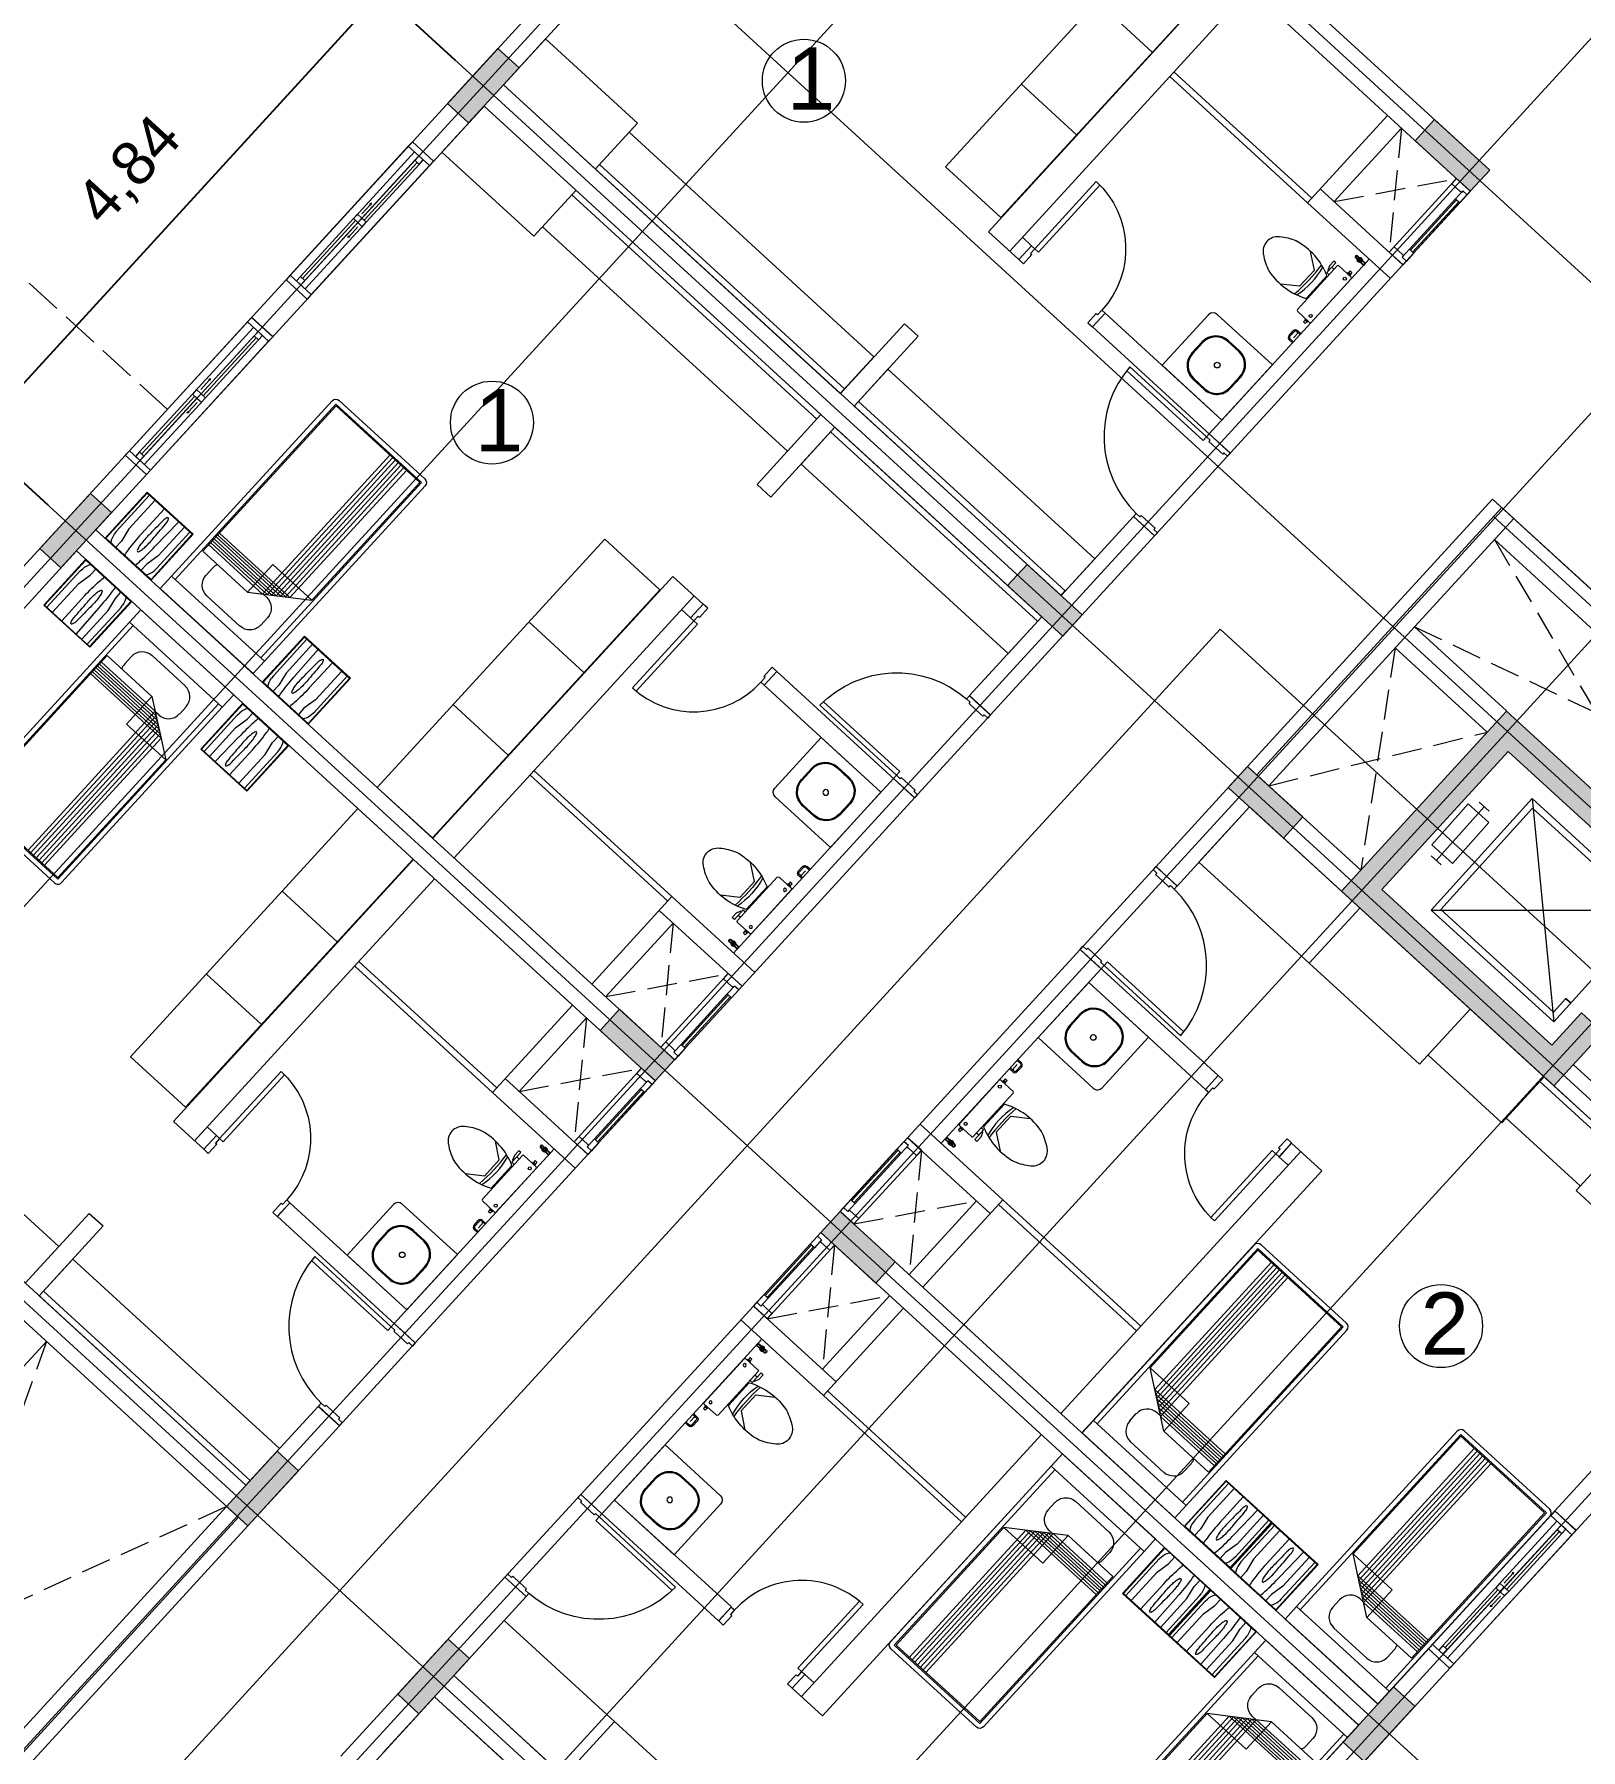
# Model space of a CAD drawing. Header units: metres. Extents: x 750 to 3116, y -341 to 1465.
# Drawn here: x 1615.26 to 1627.66, y 905.79 to 919.56 of the extents above; entities that cross this region are included whole.
import ezdxf
from ezdxf.enums import TextEntityAlignment as Align

# ---------------------------------------------------------------- set-up
doc = ezdxf.new("R2010")
doc.units = ezdxf.units.M
doc.linetypes.add('ACAD_ISO02W100', pattern=[15, 12, -3])
for name, color, linetype, lineweight in [('A-Door', 254, 'Continuous', 5), ('Bathroom Door', 252, 'Continuous', 5), ('Bathroom fur', 252, 'Continuous', 5), ('Centre Line', 7, 'Continuous', 13), ('Column', 50, 'Continuous', 20), ('Cutout', 153, 'Continuous', 5), ('Door', 253, 'Continuous', 5), ('Furniture', 44, 'Continuous', 5), ('GUIDE LINE', 7, 'Continuous', 5), ('Hatch', 251, 'Continuous', 5), ('Hidden line', 251, 'Continuous', 5), ('Inverted beam', 252, 'Continuous', 5), ('Levels', 252, 'Continuous', 5), ('Railing', 190, 'Continuous', 5), ('S-DIM', 30, 'Continuous', 13), ('Wall ext', 20, 'Continuous', 18), ('WINDOW', 33, 'Continuous', 5)]:
    doc.layers.add(name, color=color, linetype=linetype, lineweight=lineweight)
doc.layers.add('Text', color=7, linetype='Continuous')
doc.styles.get("Standard").update_dxf_attribs({"font": 'arial.ttf'})
doc.styles.add('TEXT-DET', font='simplex.shx', dxfattribs={"width": 0.7})
doc.dimstyles.new('ISO-25', dxfattribs={"dimtxt": 2, "dimasz": 2, "dimexe": 1.25, "dimexo": 0.625, "dimgap": 1.5, "dimtad": 1, "dimtxsty": 'Standard', "dimblk": 'DOT', "dimcen": 1.5, "dimadec": 0, "dimazin": 0, "dimtfac": 1, "dimtmove": 0, "dimatfit": 3, "dimfxl": 0, "dimarcsym": 0})

# ---------------------------------------------------------------- blocks, each defined once
blk = doc.blocks.new('Water Closet')
at = {"layer": 'Bathroom fur', "linetype": 'Continuous', "lineweight": -3}
for p, q in [((1886.331, 447.871), (1886.35, 447.871)), ((1886.331, 447.851), (1886.35, 447.851)), ((1886.364, 447.861), (1886.346, 447.861)), ((1886.364, 447.861), (1886.349, 447.87)), ((1886.364, 447.861), (1886.349, 447.853)), ((1886.364, 447.861), (1886.355, 447.877)), ((1886.364, 447.861), (1886.355, 447.846)), ((1886.364, 447.861), (1886.364, 447.879)), ((1886.364, 447.861), (1886.364, 447.879)), ((1886.364, 447.861), (1886.364, 447.879)), ((1886.364, 447.861), (1886.364, 447.879)), ((1886.364, 447.861), (1886.364, 447.879)), ((1886.364, 447.861), (1886.364, 447.879)), ((1886.364, 447.861), (1886.364, 447.879)), ((1886.364, 447.861), (1886.364, 447.879)), ((1886.364, 447.861), (1886.364, 447.879)), ((1886.364, 447.861), (1886.364, 447.879)), ((1886.364, 447.861), (1886.364, 447.879)), ((1886.364, 447.861), (1886.364, 447.879)), ((1886.364, 447.861), (1886.373, 447.877)), ((1886.364, 447.861), (1886.379, 447.87)), ((1886.364, 447.861), (1886.381, 447.861)), ((1886.364, 447.861), (1886.379, 447.853)), ((1886.364, 447.861), (1886.373, 447.846)), ((1886.364, 447.861), (1886.364, 447.844)), ((1886.378, 447.871), (1886.416, 447.871)), ((1886.378, 447.851), (1886.416, 447.851)), ((1886.416, 447.851), (1886.416, 447.871))]:
    blk.add_line(p, q, dxfattribs=at)
at = {"layer": 'Bathroom fur', "linetype": 'ByBlock'}
for p, q in [((1886.152, 447.554), (1886.027, 447.644)), ((1886.217, 447.662), (1886.217, 447.713)), ((1886.239, 447.713), (1886.217, 447.713)), ((1886.217, 447.662), (1886.232, 447.625)), ((1886.232, 447.625), (1886.239, 447.625)), ((1886.239, 447.608), (1886.239, 447.713)), ((1886.239, 447.666), (1886.264, 447.666)), ((1886.264, 447.23), (1886.264, 447.703)), ((1886.407, 447.713), (1886.274, 447.713)), ((1886.39, 447.724), (1886.365, 447.724)), ((1886.365, 447.724), (1886.365, 447.715)), ((1886.39, 447.715), (1886.365, 447.715)), ((1886.387, 447.744), (1886.368, 447.744)), ((1886.368, 447.744), (1886.368, 447.724)), ((1886.387, 447.744), (1886.387, 447.724)), ((1886.39, 447.724), (1886.39, 447.715)), ((1886.416, 447.23), (1886.416, 447.703)), ((1886.152, 447.379), (1886.152, 447.554)), ((1886.239, 447.608), (1886.264, 447.608)), ((1886.256, 447.343), (1886.256, 447.59)), ((1886.152, 447.379), (1886.027, 447.288)), ((1886.407, 447.22), (1886.274, 447.22)), ((1886.365, 447.208), (1886.365, 447.218)), ((1886.39, 447.218), (1886.365, 447.218)), ((1886.39, 447.208), (1886.39, 447.218)), ((1886.39, 447.208), (1886.365, 447.208)), ((1886.368, 447.189), (1886.368, 447.208)), ((1886.387, 447.189), (1886.368, 447.189)), ((1886.387, 447.189), (1886.387, 447.208))]:
    blk.add_line(p, q, dxfattribs=at)
at = {"layer": 'Bathroom fur'}
for p, q in [((1886.356, 447.031), (1886.356, 447.081)), ((1886.366, 447.031), (1886.366, 447.081)), ((1886.416, 447.106), (1886.381, 447.106)), ((1886.416, 447.096), (1886.381, 447.096)), ((1886.416, 447.016), (1886.381, 447.016)), ((1886.416, 447.006), (1886.381, 447.006))]:
    blk.add_line(p, q, dxfattribs=at)
at = {"layer": 'Bathroom fur', "linetype": 'Continuous', "lineweight": -3}
blk.add_circle((1886.364, 447.861), 0.0175, dxfattribs=at)
at = {"layer": 'Bathroom fur', "linetype": 'ByBlock'}
for centre in [(1886.378, 447.669), (1886.378, 447.264)]:
    blk.add_circle(centre, 0.0123, dxfattribs=at)
at = {"layer": 'Bathroom fur', "linetype": 'Continuous', "lineweight": -3}
blk.add_arc((1886.331, 447.861), 0.01, 90.002, 270, dxfattribs=at)
at = {"layer": 'Bathroom fur', "linetype": 'ByBlock'}
for centre, radius, start, end in [((1886.035, 447.208), 0.446, 109.2942, 127.2549), ((1886.017, 447.095), 0.55, 64.2321, 103.6755), ((1884.672, 447.479), 1.501, 353.4552, 5.5271), ((1886.274, 447.703), 0.00987, 90, 180), ((1886.407, 447.703), 0.00987, 0, 90), ((1885.835, 447.467), 0.119, 126.3794, 233.6206), ((1885.552, 447.472), 0.65, 345.9276, 13.0204), ((1886.041, 447.728), 0.451, 232.2382, 250.1051), ((1886.017, 447.838), 0.55, 256.3245, 295.7679), ((1886.274, 447.23), 0.00987, 180, 270), ((1886.407, 447.23), 0.00987, 270, 0)]:
    blk.add_arc(centre, radius, start, end, dxfattribs=at)
at = {"layer": 'Bathroom fur'}
for centre, radius, start, end in [((1886.381, 447.081), 0.025, 90, 180), ((1886.381, 447.081), 0.015, 90, 180), ((1886.381, 447.031), 0.025, 180, 270), ((1886.381, 447.031), 0.015, 180, 270)]:
    blk.add_arc(centre, radius, start, end, dxfattribs=at)
at = {"layer": 'Bathroom fur', "style": 'TEXT-DET', "width": 0.6}
blk.add_text('1', height=0.06, dxfattribs=at).set_placement((1886.394, 447.07), align=Align.MIDDLE)
blk = doc.blocks.new('Bed')
at = {"layer": 'Furniture', "linetype": 'Continuous'}
for p, q in [((1878.327, 465.952), (1879.337, 465.952)), ((1878.327, 465.817), (1878.327, 465.952)), ((1879.337, 465.952), (1879.337, 465.817)), ((1879.337, 465.817), (1878.327, 465.817)), ((1878.327, 463.909), (1878.327, 465.817)), ((1878.367, 463.909), (1878.367, 465.817)), ((1879.297, 465.817), (1879.297, 463.909)), ((1879.337, 465.817), (1879.337, 463.909)), ((1878.642, 465.742), (1879.002, 465.742)), ((1878.525, 465.544), (1878.525, 465.624)), ((1879.12, 465.624), (1879.12, 465.544)), ((1878.377, 465.499), (1878.862, 465.499)), ((1878.377, 463.919), (1878.377, 465.499)), ((1878.962, 465.429), (1878.377, 465.429)), ((1878.992, 465.407), (1878.377, 465.407)), ((1879.022, 465.386), (1878.377, 465.386)), ((1878.862, 465.499), (1879.287, 465.199)), ((1878.862, 465.199), (1878.862, 465.499)), ((1878.962, 463.919), (1878.962, 465.429)), ((1879.002, 465.427), (1878.965, 465.427)), ((1878.992, 463.919), (1878.992, 465.407)), ((1879.022, 463.919), (1879.022, 465.386)), ((1879.052, 465.365), (1878.377, 465.365)), ((1879.082, 465.344), (1878.377, 465.344)), ((1879.112, 465.323), (1878.377, 465.323)), ((1879.142, 465.302), (1878.377, 465.302)), ((1879.052, 463.919), (1879.052, 465.365)), ((1879.082, 463.919), (1879.082, 465.344)), ((1879.112, 463.919), (1879.112, 465.323)), ((1879.142, 463.919), (1879.142, 465.302)), ((1879.287, 465.199), (1878.862, 465.199)), ((1879.287, 465.199), (1879.287, 463.919)), ((1879.297, 463.909), (1878.367, 463.909)), ((1879.297, 463.869), (1878.367, 463.869)), ((1879.287, 463.919), (1878.377, 463.919))]:
    blk.add_line(p, q, dxfattribs=at)
for centre, radius, start, end in [((1878.642, 465.624), 0.117, 90, 180), ((1879.002, 465.624), 0.117, 360, 90), ((1878.642, 465.544), 0.117, 180.0006, 202.5189), ((1879.002, 465.544), 0.117, 270, 0), ((1878.367, 463.909), 0.04, 180, 270), ((1879.297, 463.909), 0.04, 270, 0)]:
    blk.add_arc(centre, radius, start, end, dxfattribs=at)
blk = doc.blocks.new('Nightstand')
at = {"layer": 'Furniture'}
for p, q in [((1879.838, 464.54), (1879.838, 464.04)), ((1880.338, 464.54), (1879.838, 464.54)), ((1879.843, 464.535), (1879.843, 464.045)), ((1880.333, 464.535), (1879.843, 464.535)), ((1879.869, 464.442), (1879.871, 464.467)), ((1879.869, 464.045), (1879.869, 464.442)), ((1879.929, 464.358), (1879.951, 464.469)), ((1879.951, 464.469), (1879.951, 464.535)), ((1880.074, 464.444), (1880.068, 464.44)), ((1880.08, 464.44), (1880.074, 464.444)), ((1880.226, 464.469), (1880.226, 464.535)), ((1880.248, 464.358), (1880.226, 464.469)), ((1880.308, 464.442), (1880.305, 464.467)), ((1880.308, 464.045), (1880.308, 464.442)), ((1880.333, 464.045), (1880.333, 464.535)), ((1880.338, 464.04), (1880.338, 464.54)), ((1879.929, 464.045), (1879.929, 464.358)), ((1879.997, 464.32), (1879.991, 464.045)), ((1880.147, 464.32), (1880.147, 464.045)), ((1880.248, 464.045), (1880.248, 464.358)), ((1879.838, 464.04), (1880.338, 464.04)), ((1879.843, 464.045), (1880.333, 464.045)), ((1880.068, 464.081), (1880.074, 464.077)), ((1880.074, 464.077), (1880.08, 464.081))]:
    blk.add_line(p, q, dxfattribs=at)
for centre, radius, start, end in [((1880.021, 464.452), 0.15, 146.5657, 174.2856), ((1881.576, 464.32), 1.578, 174.0179, 180), ((1880.825, 464.399), 0.823, 170.5074, 174.0179), ((1880.197, 464.382), 0.142, 155.8434, 169.4757), ((1879.951, 464.382), 0.142, 10.5243, 24.1566), ((1879.315, 464.399), 0.828, 5.9821, 9.4446), ((1878.564, 464.32), 1.583, 0, 5.9821), ((1880.156, 464.452), 0.15, 5.7144, 33.4343), ((1880.715, 464.32), 0.664, 175.5997, 180), ((1880.715, 464.32), 0.664, 180, 184.4003), ((1880.395, 464.345), 0.343, 169.4757, 175.5997), ((1879.753, 464.345), 0.343, 4.4003, 10.5243), ((1879.433, 464.32), 0.664, 0, 4.4003), ((1879.433, 464.32), 0.664, 355.5997, 0), ((1886.298, 464.381), 6.246, 181.0259, 182.4606), ((1873.85, 464.381), 6.246, 357.5394, 358.9741), ((1880.197, 464.139), 0.142, 190.5243, 204.1566), ((1879.951, 464.139), 0.142, 335.8434, 349.4757)]:
    blk.add_arc(centre, radius, start, end, dxfattribs=at)
blk = doc.blocks.new('Wash bashin')
at = {"layer": 'Bathroom fur', "ltscale": 0.35}
for p, q in [((1884.067, 437.333), (1884.067, 437.883)), ((1884.117, 437.933), (1884.717, 437.933)), ((1884.717, 437.333), (1884.717, 437.933)), ((1884.067, 437.333), (1884.717, 437.333))]:
    blk.add_line(p, q, dxfattribs=at)
at = {"layer": 'Bathroom fur'}
for p, q in [((1884.327, 437.838), (1884.447, 437.838)), ((1884.327, 437.83), (1884.447, 437.83)), ((1884.177, 437.568), (1884.177, 437.688)), ((1884.185, 437.568), (1884.185, 437.688)), ((1884.589, 437.688), (1884.589, 437.568)), ((1884.597, 437.688), (1884.597, 437.568)), ((1884.447, 437.426), (1884.327, 437.426)), ((1884.447, 437.418), (1884.327, 437.418))]:
    blk.add_line(p, q, dxfattribs=at)
blk.add_circle((1884.392, 437.633), 0.0225, dxfattribs=at)
at = {"layer": 'Bathroom fur', "ltscale": 0.35}
blk.add_arc((1884.117, 437.883), 0.05, 90, 180, dxfattribs=at)
at = {"layer": 'Bathroom fur'}
for centre, radius, start, end in [((1884.327, 437.688), 0.15, 90, 180), ((1884.327, 437.688), 0.142, 90, 180), ((1884.447, 437.688), 0.15, 0, 90), ((1884.447, 437.688), 0.142, 0, 90), ((1884.327, 437.568), 0.15, 180, 270), ((1884.327, 437.568), 0.142, 180, 270), ((1884.447, 437.568), 0.15, 270, 0), ((1884.447, 437.568), 0.142, 270, 0)]:
    blk.add_arc(centre, radius, start, end, dxfattribs=at)
blk = doc.blocks.new('Door 900')
at = {"layer": 'A-Door'}
for points in [[(29934124, 12198491), (29934164, 12198491), (29934164, 12198476), (29934239, 12198476), (29934314, 12198476), (29934314, 12198491), (29934354, 12198491), (29934354, 12198524), (29934239, 12198524), (29934124, 12198524)], [(29934164, 12197672), (29934314, 12197672), (29934314, 12197658), (29934354, 12197658), (29934354, 12197624), (29934239, 12197624), (29934124, 12197624), (29934124, 12197658), (29934164, 12197658)]]:
    blk.add_lwpolyline(points, close=True, dxfattribs=at)
blk.add_lwpolyline([(29935187, 12197658), (29934354, 12197658), (29934354, 12197698), (29935185, 12197698)], dxfattribs=at)
blk.add_arc((29934327, 12197631), 860, 1.7769, 88.2024, dxfattribs=at)
blk = doc.blocks.new('Door1')
at = {"layer": 'Bathroom Door'}
for p, q in [((1900.586, 444.886), (1899.856, 444.886)), ((1900.586, 444.846), (1899.857, 444.846))]:
    blk.add_line(p, q, dxfattribs=at)
for points in [[(1900.736, 444.921), (1900.586, 444.921), (1900.586, 444.886), (1900.636, 444.886), (1900.636, 444.871), (1900.736, 444.871), (1900.736, 444.921)], [(1900.586, 444.886), (1900.586, 444.846)], [(1900.736, 444.121), (1900.586, 444.121), (1900.586, 444.156), (1900.636, 444.156), (1900.636, 444.171), (1900.736, 444.171), (1900.736, 444.121)]]:
    blk.add_lwpolyline(points, dxfattribs=at)
blk.add_arc((1900.586, 444.886), 0.73, 180, 270, dxfattribs=at)
blk = doc.blocks.new('WINODO1')
at = {"layer": 'WINDOW', "linetype": 'Continuous'}
for p, q in [((2471212540, 936769700), (2471212491, 936769700)), ((2471212491, 936769700), (2471212491, 936769470)), ((2471212540, 936769700), (2471212540, 936769470)), ((2471213991, 936769700), (2471213943, 936769700)), ((2471213943, 936769700), (2471213943, 936769470)), ((2471213991, 936769700), (2471213991, 936769470)), ((2471212540, 936769470), (2471212491, 936769470)), ((2471213991, 936769470), (2471213943, 936769470))]:
    blk.add_line(p, q, dxfattribs=at)
at = {"layer": 'WINDOW'}
for p, q in [((2471212540, 936769700), (2471213943, 936769700)), ((2471212588, 936769633), (2471213217, 936769633)), ((2471212588, 936769585), (2471213217, 936769585)), ((2471213241, 936769633), (2471213943, 936769633)), ((2471213266, 936769585), (2471213895, 936769585)), ((2471213290, 936769609), (2471213394, 936769609)), ((2471213241, 936769537), (2471212540, 936769537)), ((2471212540, 936769470), (2471213943, 936769470)), ((2471213193, 936769561), (2471213089, 936769561)), ((2471213266, 936769537), (2471213895, 936769537))]:
    blk.add_line(p, q, dxfattribs=at)
at = {"layer": 'WINDOW', "color": 4}
blk.add_line((2471212588, 936769609), (2471213217, 936769609), dxfattribs=at)
at = {"layer": 'WINDOW', "color": 4, "true_color": 0x1fffff}
blk.add_line((2471213266, 936769561), (2471213895, 936769561), dxfattribs=at)
at = {"layer": 'WINDOW'}
for points in [[(2471212540, 936769585), (2471212588, 936769585), (2471212588, 936769633), (2471212540, 936769633)], [(2471213076, 936769561), (2471213089, 936769568), (2471213089, 936769554)], [(2471213217, 936769585), (2471213266, 936769585), (2471213266, 936769633), (2471213217, 936769633)], [(2471213217, 936769537), (2471213266, 936769537), (2471213266, 936769585), (2471213217, 936769585)], [(2471213406, 936769609), (2471213394, 936769616), (2471213394, 936769602)], [(2471213895, 936769537), (2471213943, 936769537), (2471213943, 936769585), (2471213895, 936769585)]]:
    blk.add_lwpolyline(points, close=True, dxfattribs=at)
blk = doc.blocks.new('lift1')
at = {"layer": 'Hatch', "transparency": 33554687}
h = blk.add_hatch(color=256, dxfattribs=at)
h.dxf.hatch_style = 1
h.paths.add_polyline_path([(29921053, 12204431), (29920354, 12203626), (29920180, 12203777), (29920729, 12204408), (29919333, 12205622), (29919104, 12205358), (29918930, 12205509), (29919310, 12205946)])
h.paths.add_polyline_path([(29920180, 12203777), (29920354, 12203626), (29919768, 12202951), (29918024, 12204467), (29918405, 12204905), (29918579, 12204754), (29918349, 12204489), (29919745, 12203276)])
at = {"lineweight": 5}
for p, q in [((29919536, 12203651), (29919330, 12205430)), ((29920333, 12204556), (29918533, 12204526)), ((29920311, 12204167), (29919926, 12203735)), ((29920353, 12204131), (29920272, 12204201)), ((29919968, 12203699), (29919886, 12203770))]:
    blk.add_line(p, q, dxfattribs=at)
for p, q in [((29919194, 12205280), (29919238, 12205241)), ((29918669, 12204676), (29918707, 12204643))]:
    blk.add_line(p, q)
for points in [[(29920333, 12204556), (29919330, 12205430), (29918533, 12204526), (29919536, 12203651)], [(29920182, 12204188), (29919887, 12203861), (29920056, 12203714), (29920350, 12204041)]]:
    blk.add_lwpolyline(points, close=True, dxfattribs=at)
blk.add_lwpolyline([(29918707, 12204643), (29918610, 12204531), (29919531, 12203728), (29920256, 12204550), (29919335, 12205353), (29919238, 12205241)], dxfattribs=at)
at = {"layer": 'Column'}
blk.add_lwpolyline([(29918930, 12205509), (29919310, 12205946), (29921053, 12204431), (29919768, 12202951), (29918024, 12204467), (29918405, 12204905), (29918579, 12204754), (29918349, 12204489), (29919745, 12203276), (29920729, 12204408), (29919333, 12205622), (29919104, 12205358), (29918930, 12205509)], dxfattribs=at)
blk = doc.blocks.new('700mm Door')
at = {"layer": 'Door'}
for points in [[(11493508.327, 4446107.926), (11493508.287, 4446107.926), (11493508.287, 4446107.776), (11493508.344, 4446107.776), (11493508.344, 4446107.868), (11493508.344, 4446107.88), (11493508.327, 4446107.88)], [(11493508.327, 4446107.88), (11493508.413, 4446107.88), (11493508.413, 4446107.926), (11493508.327, 4446107.926)], [(11493508.413, 4446107.891), (11493508.961, 4446107.891), (11493508.961, 4446107.914), (11493508.413, 4446107.914)], [(11493509.047, 4446107.88), (11493508.961, 4446107.88), (11493508.961, 4446107.926), (11493509.047, 4446107.926)], [(11493509.047, 4446107.926), (11493509.047, 4446107.88), (11493509.03, 4446107.88), (11493509.03, 4446107.868), (11493509.03, 4446107.776), (11493509.087, 4446107.776), (11493509.087, 4446107.926)]]:
    blk.add_lwpolyline(points, close=True, dxfattribs=at)
at = {"layer": 'Door', "color": 1}
blk.add_lwpolyline([(11493508.413, 4446107.88), (11493508.961, 4446107.88), (11493508.961, 4446107.926), (11493508.413, 4446107.926)], close=True, dxfattribs=at)
blk = doc.blocks.new('_Dot')
at = {"color": 0, "linetype": 'ByBlock', "lineweight": -2}
blk.add_line((-0.5, 0), (-1, 0), dxfattribs=at)
at = {"color": 0, "linetype": 'ByBlock', "const_width": 0.5}
blk.add_lwpolyline([(-0.25, 0, 1), (0.25, 0, 1)], format="xyb", close=True, dxfattribs=at)
blk = doc.blocks.new('*D112')
at = {"layer": 'Defpoints', "color": 0, "transparency": 16777216}
for p in [(1614.77, 916.322), (1615.587, 915.574), (1612.318, 912.005)]:
    blk.add_point(p, dxfattribs=at)
at = {"layer": 'S-DIM', "color": 0, "lineweight": -2, "transparency": 16777216}
for p, q in [((1615.366, 915.777), (1614.549, 916.525)), ((1611.704, 912.975), (1614.567, 916.101)), ((1612.097, 912.208), (1611.28, 912.956))]:
    blk.add_line(p, q, dxfattribs=at)
at = {"layer": 'S-DIM', "color": 0, "lineweight": -2, "transparency": 16777216, "xscale": 0.3, "yscale": 0.3, "zscale": 0.3}
for p, rotation in [((1614.77, 916.322), 47.51096950467895), ((1611.501, 912.754), 227.5109695046789)]:
    blk.add_blockref('_Dot', p, dxfattribs=dict(at, rotation=rotation))
at = {"layer": 'S-DIM', "color": 0, "transparency": 16777216, "insert": (1612.759, 914.883), "char_height": 0.35, "attachment_point": 5, "rotation": 47.511}
blk.add_mtext('4,84', dxfattribs=at)
blk = doc.blocks.new('*D113')
at = {"layer": 'Defpoints', "color": 0, "transparency": 16777216}
for p in [(1618.039, 919.891), (1618.856, 919.143), (1615.587, 915.574)]:
    blk.add_point(p, dxfattribs=at)
at = {"layer": 'S-DIM', "color": 0, "lineweight": -2, "transparency": 16777216}
for p, q in [((1618.634, 919.345), (1617.818, 920.093)), ((1614.973, 916.543), (1617.836, 919.669)), ((1615.366, 915.777), (1614.549, 916.525))]:
    blk.add_line(p, q, dxfattribs=at)
at = {"layer": 'S-DIM', "color": 0, "lineweight": -2, "transparency": 16777216, "xscale": 0.3, "yscale": 0.3, "zscale": 0.3}
for p, rotation in [((1618.039, 919.891), 47.5109695033126), ((1614.77, 916.322), 227.5109695033126)]:
    blk.add_blockref('_Dot', p, dxfattribs=dict(at, rotation=rotation))
at = {"layer": 'S-DIM', "color": 0, "transparency": 16777216, "insert": (1616.028, 918.451), "char_height": 0.35, "attachment_point": 5, "rotation": 47.511}
blk.add_mtext('4,84', dxfattribs=at)
blk = doc.blocks.new('*D114')
at = {"layer": 'Defpoints', "color": 0, "transparency": 16777216}
for p in [(1621.307, 923.459), (1622.124, 922.711), (1618.856, 919.143)]:
    blk.add_point(p, dxfattribs=at)
at = {"layer": 'S-DIM', "color": 0, "lineweight": -2, "transparency": 16777216}
for p, q in [((1621.903, 922.914), (1621.086, 923.662)), ((1618.241, 920.112), (1621.105, 923.238)), ((1618.634, 919.345), (1617.818, 920.093))]:
    blk.add_line(p, q, dxfattribs=at)
at = {"layer": 'S-DIM', "color": 0, "lineweight": -2, "transparency": 16777216, "xscale": 0.3, "yscale": 0.3, "zscale": 0.3}
for p, rotation in [((1621.307, 923.459), 47.510969493132), ((1618.039, 919.891), 227.5109694931321)]:
    blk.add_blockref('_Dot', p, dxfattribs=dict(at, rotation=rotation))
at = {"layer": 'S-DIM', "color": 0, "transparency": 16777216, "insert": (1619.297, 922.02), "char_height": 0.35, "attachment_point": 5, "rotation": 47.511}
blk.add_mtext('4,84', dxfattribs=at)

msp = doc.modelspace()

# ---------------------------------------------------------------- hatches: boundary and pattern name
at = {"layer": 'Hatch', "transparency": 33554687}
h = msp.add_hatch(color=256, dxfattribs=at)
h.dxf.hatch_style = 1
h.paths.add_polyline_path([(1646.175, 894.777), (1646.005, 894.932), (1645.846, 894.759), (1645.755, 894.659), (1645.6, 894.49), (1645.769, 894.334)])
h.paths.add_polyline_path([(1649.318, 898.209), (1649.149, 898.364), (1648.743, 897.922), (1648.913, 897.766)])
h.paths.add_polyline_path([(1652.587, 901.777), (1652.417, 901.933), (1652.384, 901.896), (1652.292, 901.796), (1652.012, 901.49), (1652.182, 901.335)])
h.paths.add_polyline_path([(1655.856, 905.346), (1655.686, 905.501), (1655.281, 905.059), (1655.45, 904.903)])
h.paths.add_polyline_path([(1659.124, 908.914), (1658.955, 909.07), (1658.549, 908.627), (1658.719, 908.472)])
h.paths.add_polyline_path([(1661.826, 912.752), (1661.67, 912.582), (1662.113, 912.177), (1662.268, 912.346)])
h.paths.add_polyline_path([(1657.785, 916.453), (1657.629, 916.284), (1658.072, 915.878), (1658.227, 916.048)])
h.paths.add_polyline_path([(1654.516, 912.885), (1654.361, 912.715), (1654.471, 912.614), (1654.803, 912.31), (1654.958, 912.479)])
h.paths.add_polyline_path([(1652.746, 914.506), (1652.591, 914.336), (1653.033, 913.931), (1653.189, 914.1)])
h.paths.add_polyline_path([(1651.542, 909.297), (1651.372, 909.453), (1650.967, 909.01), (1651.137, 908.855)])
h.paths.add_polyline_path([(1650.045, 910.668), (1649.875, 910.824), (1649.47, 910.381), (1649.64, 910.226)])
h.paths.add_polyline_path([(1647.979, 905.748), (1647.823, 905.578), (1647.934, 905.477), (1648.266, 905.173), (1648.421, 905.342)])
h.paths.add_polyline_path([(1646.541, 907.065), (1646.209, 907.369), (1646.053, 907.199), (1646.496, 906.794), (1646.651, 906.963)])
h.paths.add_polyline_path([(1645.004, 902.16), (1644.835, 902.315), (1644.43, 901.873), (1644.599, 901.718)])
h.paths.add_polyline_path([(1643.632, 903.668), (1643.463, 903.823), (1643.058, 903.381), (1643.227, 903.225)])
h.paths.add_polyline_path([(1641.441, 898.611), (1641.286, 898.441), (1641.728, 898.036), (1641.884, 898.205)])
h.paths.add_polyline_path([(1640.114, 899.826), (1639.944, 899.982), (1639.539, 899.539), (1639.709, 899.384)])
h.paths.add_polyline_path([(1636.735, 896.359), (1636.403, 896.663), (1636.247, 896.493), (1636.69, 896.088), (1636.845, 896.258)])
h.paths.add_polyline_path([(1631.152, 901.975), (1630.982, 902.13), (1630.577, 901.688), (1630.746, 901.532)])
h.paths.add_polyline_path([(1634.17, 905.27), (1634.001, 905.426), (1633.595, 904.983), (1633.765, 904.828)])
h.paths.add_polyline_path([(1637.689, 909.112), (1637.519, 909.267), (1637.114, 908.825), (1637.284, 908.669)])
h.paths.add_polyline_path([(1640.833, 912.544), (1640.663, 912.699), (1640.258, 912.257), (1640.427, 912.101), (1640.461, 912.138), (1640.552, 912.238)])
h.paths.add_polyline_path([(1644.101, 916.112), (1643.932, 916.268), (1643.527, 915.825), (1643.696, 915.67)])
h.paths.add_polyline_path([(1646.999, 919.275), (1647.09, 919.375), (1647.245, 919.545), (1647.076, 919.7), (1646.67, 919.257), (1646.84, 919.102)])
h.paths.add_polyline_path([(1636.008, 916.712), (1635.839, 916.868), (1635.433, 916.425), (1635.603, 916.27)])
h.paths.add_polyline_path([(1631.525, 920.819), (1631.369, 920.649), (1631.48, 920.548), (1631.812, 920.244), (1631.967, 920.414)])
h.paths.add_polyline_path([(1628.676, 917.368), (1628.506, 917.523), (1628.101, 917.081), (1628.27, 916.925)])
h.paths.add_polyline_path([(1632.989, 913.417), (1632.82, 913.572), (1632.415, 913.129), (1632.584, 912.974)])
h.paths.add_polyline_path([(1629.471, 909.575), (1629.301, 909.73), (1628.896, 909.288), (1629.066, 909.133)])
h.paths.add_polyline_path([(1624.987, 913.682), (1624.832, 913.512), (1625.274, 913.107), (1625.43, 913.277)])
h.paths.add_polyline_path([(1626.327, 906.143), (1626.157, 906.298), (1626.124, 906.262), (1626.032, 906.162), (1625.752, 905.856), (1625.922, 905.701)])
h.paths.add_polyline_path([(1621.719, 910.113), (1621.563, 909.944), (1621.674, 909.842), (1622.006, 909.538), (1622.161, 909.708)])
h.paths.add_polyline_path([(1619.949, 911.734), (1619.794, 911.565), (1620.236, 911.16), (1620.391, 911.329), (1620.281, 911.43)])
h.paths.add_polyline_path([(1623.218, 915.303), (1623.062, 915.133), (1623.505, 914.728), (1623.66, 914.898)])
h.paths.add_polyline_path([(1626.486, 918.871), (1626.331, 918.702), (1626.773, 918.297), (1626.929, 918.466)])
h.paths.add_polyline_path([(1622.117, 922.874), (1621.962, 922.704), (1622.404, 922.299), (1622.56, 922.468)])
h.paths.add_polyline_path([(1619.143, 919.286), (1618.973, 919.441), (1618.568, 918.999), (1618.738, 918.844)])
h.paths.add_polyline_path([(1615.874, 915.718), (1615.705, 915.873), (1615.299, 915.43), (1615.469, 915.275)])
h.paths.add_polyline_path([(1612.731, 912.285), (1612.561, 912.441), (1612.156, 911.998), (1612.325, 911.843)])
h.paths.add_polyline_path([(1617.373, 908.033), (1617.203, 908.189), (1616.798, 907.746), (1616.967, 907.591)])
h.paths.add_polyline_path([(1618.745, 906.526), (1618.575, 906.681), (1618.17, 906.239), (1618.339, 906.083)])
h.paths.add_polyline_path([(1623.058, 902.574), (1622.889, 902.73), (1622.483, 902.287), (1622.653, 902.132)])
h.paths.add_polyline_path([(1619.915, 899.142), (1619.745, 899.298), (1619.34, 898.855), (1619.509, 898.7)])
h.paths.add_polyline_path([(1615.181, 902.976), (1615.026, 902.807), (1615.468, 902.401), (1615.624, 902.571)])
h.paths.add_polyline_path([(1613.411, 904.597), (1613.256, 904.428), (1613.699, 904.022), (1613.854, 904.192)])
h.paths.add_polyline_path([(1609.042, 908.599), (1608.887, 908.43), (1609.329, 908.025), (1609.485, 908.194)])
h.paths.add_polyline_path([(1610.143, 901.029), (1609.987, 900.859), (1610.43, 900.454), (1610.585, 900.624)])
h.paths.add_polyline_path([(1607.566, 897.328), (1607.397, 897.483), (1606.992, 897.041), (1607.161, 896.885)])
h.paths.add_polyline_path([(1602.924, 901.58), (1602.755, 901.735), (1602.35, 901.293), (1602.519, 901.137)])
h.paths.add_polyline_path([(1604.823, 912.966), (1604.653, 913.121), (1604.495, 912.948), (1604.403, 912.849), (1604.248, 912.679), (1604.418, 912.524)])
h.paths.add_polyline_path([(1607.842, 916.262), (1607.672, 916.417), (1607.267, 915.975), (1607.436, 915.819)])
h.paths.add_polyline_path([(1603.528, 920.213), (1603.358, 920.368), (1602.953, 919.926), (1603.123, 919.771)])
h.paths.add_polyline_path([(1600.09, 916.8), (1599.934, 916.63), (1600.377, 916.225), (1600.532, 916.395)])
h.paths.add_polyline_path([(1602.031, 921.584), (1601.861, 921.74), (1601.456, 921.297), (1601.626, 921.142)])
h.paths.add_polyline_path([(1596.087, 927.028), (1595.918, 927.184), (1595.513, 926.741), (1595.682, 926.586)])
h.paths.add_polyline_path([(1592.944, 923.596), (1592.774, 923.752), (1592.369, 923.309), (1592.538, 923.154)])
h.paths.add_polyline_path([(1598.32, 918.421), (1598.164, 918.251), (1598.607, 917.846), (1598.762, 918.016)])
h.paths.add_polyline_path([(1595.619, 914.584), (1595.449, 914.739), (1595.044, 914.297), (1595.213, 914.141)])
h.paths.add_polyline_path([(1589.675, 920.028), (1589.505, 920.183), (1589.1, 919.741), (1589.27, 919.585)])
h.paths.add_polyline_path([(1586.406, 916.459), (1586.237, 916.615), (1585.831, 916.172), (1586.001, 916.017)])
h.paths.add_polyline_path([(1592.225, 910.879), (1591.782, 911.284), (1591.627, 911.114), (1592.07, 910.709)])
h.paths.add_polyline_path([(1593.995, 909.258), (1593.552, 909.663), (1593.397, 909.493), (1593.839, 909.088)])
h.paths.add_polyline_path([(1596.821, 913.231), (1596.666, 913.062), (1597.108, 912.657), (1597.263, 912.826)])
h.paths.add_polyline_path([(1601.304, 909.125), (1601.135, 909.28), (1600.729, 908.838), (1600.899, 908.682)])
h.paths.add_polyline_path([(1598.161, 905.693), (1597.991, 905.848), (1597.586, 905.405), (1597.755, 905.25)])
h.paths.add_polyline_path([(1594.892, 902.124), (1594.722, 902.279), (1594.317, 901.837), (1594.487, 901.682)])
h.paths.add_polyline_path([(1590.578, 906.075), (1590.408, 906.231), (1590.003, 905.788), (1590.173, 905.633)])
h.paths.add_polyline_path([(1589.081, 907.447), (1588.912, 907.602), (1588.506, 907.159), (1588.676, 907.004)])
h.paths.add_polyline_path([(1583.138, 912.891), (1582.968, 913.046), (1582.563, 912.604), (1582.732, 912.448)])
h.paths.add_polyline_path([(1579.869, 909.322), (1579.699, 909.477), (1579.294, 909.035), (1579.464, 908.88)])
h.paths.add_polyline_path([(1585.245, 904.147), (1585.09, 903.977), (1585.532, 903.572), (1585.687, 903.742)])
h.paths.add_polyline_path([(1587.015, 902.526), (1586.859, 902.356), (1587.302, 901.951), (1587.457, 902.121)])
h.paths.add_polyline_path([(1582.669, 900.446), (1582.499, 900.601), (1582.094, 900.159), (1582.263, 900.003)])
h.paths.add_polyline_path([(1576.725, 905.89), (1576.556, 906.045), (1576.15, 905.603), (1576.32, 905.448)])
h.paths.add_polyline_path([(1591.748, 898.692), (1591.579, 898.847), (1591.42, 898.674), (1591.329, 898.574), (1591.173, 898.405), (1591.343, 898.249)])
h.paths.add_polyline_path([(1561.743, 900.657), (1561.574, 900.813), (1561.169, 900.37), (1561.339, 900.215)])
h.paths.add_polyline_path([(1566.286, 905.63), (1566.116, 905.785), (1565.712, 905.342), (1565.882, 905.187)])
h.paths.add_polyline_path([(1570.833, 910.605), (1570.663, 910.76), (1570.258, 910.317), (1570.428, 910.162)])
h.paths.add_polyline_path([(1575.254, 915.444), (1574.811, 915.849), (1574.656, 915.679), (1575.099, 915.275)])
h.paths.add_polyline_path([(1579.283, 920.744), (1579.128, 920.574), (1579.571, 920.169), (1579.726, 920.339)])
h.paths.add_polyline_path([(1568.934, 921.47), (1568.764, 921.625), (1568.36, 921.182), (1568.529, 921.027)])
h.paths.add_polyline_path([(1564.388, 916.494), (1564.218, 916.649), (1563.813, 916.206), (1563.983, 916.051)])
h.paths.add_polyline_path([(1559.841, 911.518), (1559.672, 911.673), (1559.267, 911.23), (1559.437, 911.075)])
h.paths.add_polyline_path([(1557.524, 908.982), (1557.211, 909.269), (1557.211, 909.269), (1557.196, 909.283), (1557.081, 909.387), (1556.926, 909.217), (1557.369, 908.813)])
h.paths.add_polyline_path([(1555.295, 906.542), (1555.125, 906.698), (1554.721, 906.255), (1554.89, 906.099)])
h.paths.add_polyline_path([(1552.096, 913.942), (1551.941, 913.772), (1551.941, 913.772), (1552.384, 913.368), (1552.539, 913.538)])
h.paths.add_polyline_path([(1554.583, 916.323), (1554.413, 916.478), (1554.008, 916.035), (1554.178, 915.88)])
h.paths.add_polyline_path([(1559.129, 921.299), (1558.959, 921.454), (1558.555, 921.011), (1558.724, 920.856)])
h.paths.add_polyline_path([(1563.675, 926.275), (1563.506, 926.43), (1563.101, 925.987), (1563.271, 925.832)])
h.paths.add_polyline_path([(1567.853, 931.188), (1567.698, 931.018), (1568.141, 930.613), (1568.296, 930.783)])

# ---------------------------------------------------------------- linework, layer by layer
at = {"layer": 'Bathroom fur'}
for p, q in [((1625.468, 918.204), (1624.362, 919.217)), ((1625.502, 918.241), (1624.396, 919.254)), ((1620.336, 912.601), (1619.229, 913.614)), ((1620.369, 912.638), (1619.263, 913.651)), ((1618.931, 911.067), (1617.825, 912.08)), ((1618.964, 911.104), (1617.858, 912.117)), ((1622.99, 910.169), (1624.096, 909.156)), ((1623.024, 910.206), (1624.13, 909.193)), ((1621.585, 908.635), (1622.691, 907.622)), ((1621.619, 908.672), (1622.725, 907.659))]:
    msp.add_line(p, q, dxfattribs=at)
at = {"layer": 'Centre Line', "color": 30, "true_color": 0xf26722}
for p, q in [((1627.497, 928.577), (1600.408, 899.003)), ((1625.068, 900.327), (1594.365, 928.45)), ((1628.773, 927.408), (1601.684, 897.834)), ((1651.328, 895.961), (1619.827, 924.815)), ((1632.139, 924.325), (1605.05, 894.751)), ((1633.636, 922.953), (1606.547, 893.38)), ((1649.228, 893.668), (1617.727, 922.522)), ((1634.543, 922.123), (1607.454, 892.549)), ((1648.059, 892.393), (1616.559, 921.247)), ((1636.077, 920.718), (1608.988, 891.144)), ((1637.95, 919.002), (1610.861, 889.428)), ((1627.599, 904.571), (1613.29, 917.678))]:
    msp.add_line(p, q, dxfattribs=at)
at = {"layer": 'Centre Line', "color": 3, "true_color": 0x1fff1f}
msp.add_lwpolyline([(1560.568, 936.238), (1582.572, 916.083), (1588.732, 922.807), (1612.323, 901.198), (1624.767, 914.784), (1647.479, 893.98)], dxfattribs=at)
at = {"layer": 'Column'}
for points in [[(1618.568, 918.999), (1618.973, 919.441), (1619.143, 919.286), (1618.738, 918.844), (1618.568, 918.999)], [(1626.773, 918.297), (1626.331, 918.702), (1626.486, 918.871), (1626.929, 918.466), (1626.773, 918.297)], [(1615.299, 915.43), (1615.705, 915.873), (1615.874, 915.718), (1615.469, 915.275), (1615.299, 915.43)], [(1623.505, 914.728), (1623.062, 915.133), (1623.218, 915.303), (1623.66, 914.898), (1623.505, 914.728)], [(1625.274, 913.107), (1624.832, 913.512), (1624.987, 913.682), (1625.43, 913.277), (1625.274, 913.107)], [(1620.236, 911.16), (1619.794, 911.565), (1619.949, 911.734), (1620.391, 911.329), (1620.236, 911.16)], [(1622.006, 909.538), (1621.563, 909.944), (1621.719, 910.113), (1622.161, 909.708), (1622.006, 909.538)], [(1616.798, 907.746), (1617.203, 908.189), (1617.373, 908.033), (1616.967, 907.591), (1616.798, 907.746)], [(1618.17, 906.239), (1618.575, 906.681), (1618.745, 906.526), (1618.339, 906.083), (1618.17, 906.239)], [(1625.752, 905.856), (1626.157, 906.298), (1626.327, 906.143), (1625.922, 905.701), (1625.752, 905.856)]]:
    msp.add_lwpolyline(points, dxfattribs=at)
at = {"layer": 'Cutout', "linetype": 'ACAD_ISO02W100', "ltscale": 0.02}
for p, q in [((1626.22, 918.803), (1626.122, 917.808)), ((1625.68, 918.213), (1626.663, 918.398)), ((1626.967, 915.502), (1628.597, 912.722)), ((1626.325, 914.802), (1629.238, 913.422)), ((1626.17, 914.633), (1625.894, 912.851)), ((1625.157, 913.527), (1626.908, 913.957)), ((1620.379, 912.426), (1620.281, 911.43)), ((1619.838, 911.836), (1620.821, 912.02)), ((1619.683, 911.666), (1619.585, 910.671)), ((1619.143, 911.076), (1620.125, 911.261)), ((1622.37, 910.602), (1622.272, 909.607)), ((1621.829, 910.012), (1622.812, 910.197)), ((1621.674, 909.842), (1621.576, 908.847)), ((1621.134, 909.252), (1622.116, 909.437)), ((1615.352, 909.07), (1613.684, 904.347)), ((1612.239, 905.671), (1616.798, 907.746))]:
    msp.add_line(p, q, dxfattribs=at)
at = {"layer": 'Furniture'}
for p, q in [((1622.564, 918.491), (1624.388, 920.482)), ((1619.018, 919.15), (1621.72, 916.674)), ((1618.863, 918.98), (1621.565, 916.505)), ((1616.027, 911.354), (1617.85, 913.345)), ((1624.596, 912.914), (1626.366, 911.293)), ((1619.025, 906.832), (1620.795, 905.211))]:
    msp.add_line(p, q, dxfattribs=at)
for points in [[(1624.83, 920.076), (1623.007, 918.085), (1622.564, 918.491)], [(1623.78, 919.818), (1624.222, 919.413)], [(1619.755, 918.474), (1620.093, 918.843), (1619.356, 919.518), (1619.018, 919.15)], [(1623.172, 919.154), (1623.615, 918.749)], [(1619.6, 918.305), (1619.262, 917.936), (1618.525, 918.611), (1618.863, 918.98)], [(1621.72, 916.674), (1621.99, 916.969), (1620.026, 918.769)], [(1621.754, 916.711), (1619.789, 918.511), (1619.755, 918.474)], [(1621.531, 916.468), (1619.566, 918.268)], [(1621.565, 916.505), (1621.295, 916.21), (1619.33, 918.01)], [(1623.49, 915.053), (1623.761, 915.348), (1622.101, 916.868), (1621.831, 916.573)], [(1623.335, 914.883), (1623.065, 914.588), (1621.406, 916.108), (1621.676, 916.403)], [(1623.301, 914.847), (1621.642, 916.366), (1621.676, 916.403), (1623.335, 914.883)], [(1619.83, 915.505), (1618.006, 913.514), (1618.448, 913.109), (1620.272, 915.1)], [(1620.272, 915.1), (1619.83, 915.505)], [(1619.222, 914.842), (1619.664, 914.436)], [(1618.614, 914.178), (1619.056, 913.773)], [(1617.85, 913.345), (1618.293, 912.939)], [(1629.146, 909.561), (1625.002, 913.357), (1624.596, 912.914)], [(1618.293, 912.939), (1616.469, 910.948), (1616.027, 911.354)], [(1617.243, 912.681), (1617.685, 912.276)], [(1625.481, 912.104), (1625.886, 912.546)], [(1616.635, 912.017), (1617.077, 911.612)], [(1615.183, 909.537), (1615.453, 909.832), (1613.488, 911.632)], [(1626.366, 911.293), (1626.771, 911.736)], [(1626.434, 911.367), (1627.027, 910.823), (1627.365, 911.192)], [(1627.331, 911.155), (1627.925, 910.611)], [(1627.061, 910.86), (1627.655, 910.317)], [(1627.959, 910.648), (1627.621, 910.28), (1628.214, 909.736), (1628.552, 910.105)], [(1616.987, 907.953), (1615.328, 909.473), (1615.294, 909.436)], [(1622.764, 902.593), (1618.62, 906.389), (1619.025, 906.832)], [(1622.608, 902.424), (1618.464, 906.22), (1618.059, 905.777)], [(1619.91, 906.021), (1619.504, 905.579)]]:
    msp.add_lwpolyline(points, dxfattribs=at)
for points in [[(1621.831, 916.573), (1623.49, 915.053), (1623.524, 915.09), (1621.865, 916.61)], [(1615.294, 909.436), (1616.953, 907.916), (1617.223, 908.211), (1615.564, 909.731)]]:
    msp.add_lwpolyline(points, close=True, dxfattribs=at)
at = {"layer": 'GUIDE LINE'}
for centre in [(1621.428, 919.183), (1618.926, 916.44), (1626.538, 909.193)]:
    msp.add_circle(centre, 0.333, dxfattribs=at)
at = {"layer": 'Hidden line', "linetype": 'ACAD_ISO02W100', "ltscale": 0.025}
msp.add_line((1616.322, 916.547), (1613.511, 919.115), dxfattribs=at)
at = {"layer": 'Hidden line'}
for p, q in [((1626.663, 918.398), (1626.122, 917.808)), ((1626.773, 918.297), (1626.233, 917.707)), ((1624.24, 915.531), (1624.848, 916.195)), ((1622.316, 913.431), (1622.924, 914.095)), ((1623.644, 912.215), (1624.252, 912.879)), ((1620.821, 912.02), (1620.281, 911.43)), ((1620.932, 911.919), (1620.391, 911.329)), ((1620.125, 911.261), (1619.585, 910.671)), ((1620.236, 911.16), (1619.696, 910.57)), ((1622.259, 910.703), (1621.719, 910.113)), ((1622.37, 910.602), (1621.829, 910.012)), ((1621.563, 909.944), (1621.023, 909.354)), ((1621.674, 909.842), (1621.134, 909.252)), ((1617.703, 908.394), (1618.311, 909.058)), ((1619.03, 907.178), (1619.638, 907.842))]:
    msp.add_line(p, q, dxfattribs=at)
at = {"layer": 'Inverted beam'}
for p, q in [((1627.063, 914.127), (1626.325, 914.802)), ((1626.908, 913.957), (1626.17, 914.633)), ((1613.684, 904.347), (1616.798, 907.746)), ((1613.854, 904.192), (1616.967, 907.591))]:
    msp.add_line(p, q, dxfattribs=at)
for points in [[(1627.122, 915.672), (1625.157, 913.527), (1624.987, 913.682), (1626.952, 915.827), (1629.563, 913.436)], [(1629.563, 913.436), (1628.766, 912.566), (1628.597, 912.722), (1629.238, 913.422), (1626.967, 915.502)]]:
    msp.add_lwpolyline(points, dxfattribs=at)
at = {"layer": 'Levels'}
msp.add_line((1626.952, 915.827), (1627.122, 915.672), dxfattribs=at)
at = {"layer": 'Railing'}
for p, q in [((1624.987, 913.682), (1626.952, 915.827)), ((1625.061, 913.614), (1627.026, 915.76)), ((1629.563, 913.436), (1626.952, 915.827)), ((1629.495, 913.362), (1626.959, 915.686)), ((1613.78, 904.26), (1616.894, 907.659)), ((1613.854, 904.192), (1616.967, 907.591))]:
    msp.add_line(p, q, dxfattribs=at)
at = {"layer": 'Wall ext'}
for p, q in [((1612.156, 911.998), (1622.117, 922.874)), ((1626.929, 918.466), (1622.117, 922.874)), ((1626.773, 918.297), (1621.962, 922.704)), ((1622.131, 922.549), (1619.018, 919.15)), ((1624.834, 920.073), (1622.909, 917.971)), ((1625.004, 919.918), (1623.079, 917.816)), ((1623.66, 914.898), (1619.018, 919.15)), ((1615.749, 915.581), (1618.863, 918.98)), ((1618.863, 918.98), (1623.505, 914.728)), ((1625.468, 918.204), (1626.11, 918.905)), ((1625.68, 918.213), (1626.22, 918.803)), ((1618.457, 918.538), (1618.288, 918.693)), ((1626.773, 918.297), (1626.929, 918.466)), ((1625.569, 918.315), (1626.233, 917.707)), ((1625.468, 918.204), (1626.132, 917.596)), ((1622.909, 917.971), (1623.152, 917.749)), ((1623.254, 917.859), (1623.152, 917.749)), ((1623.18, 917.927), (1623.254, 917.859)), ((1625.962, 917.751), (1624.679, 916.35)), ((1624.848, 916.195), (1626.233, 917.707)), ((1617.444, 917.431), (1617.275, 917.587)), ((1617.168, 917.13), (1616.998, 917.285)), ((1623.844, 917.319), (1623.742, 917.208)), ((1623.844, 917.319), (1624.78, 916.461)), ((1622.234, 917.234), (1621.721, 916.674)), ((1622.344, 917.133), (1621.831, 916.573)), ((1622.234, 917.234), (1622.344, 917.133)), ((1623.742, 917.208), (1624.848, 916.195)), ((1621.052, 915.945), (1621.565, 916.505)), ((1621.163, 915.843), (1621.676, 916.403)), ((1616.155, 916.024), (1615.985, 916.179)), ((1621.052, 915.945), (1621.163, 915.843)), ((1624.071, 915.686), (1623.49, 915.053)), ((1624.071, 915.686), (1624.24, 915.531)), ((1620.391, 911.329), (1615.749, 915.581)), ((1622.924, 914.095), (1624.24, 915.531)), ((1615.594, 915.411), (1612.481, 912.013)), ((1620.236, 911.16), (1615.594, 915.411)), ((1618.452, 913.106), (1620.377, 915.207)), ((1620.377, 915.207), (1620.62, 914.984)), ((1618.622, 912.95), (1620.547, 915.052)), ((1620.445, 914.941), (1620.519, 914.874)), ((1620.519, 914.874), (1620.62, 914.984)), ((1622.755, 914.25), (1623.335, 914.883)), ((1621.109, 914.333), (1621.21, 914.444)), ((1621.21, 914.444), (1622.316, 913.431)), ((1621.109, 914.333), (1622.045, 913.475)), ((1622.755, 914.25), (1622.924, 914.095)), ((1620.863, 912.185), (1622.147, 913.586)), ((1624.252, 912.879), (1624.987, 913.682)), ((1624.987, 913.682), (1625.894, 912.851)), ((1620.932, 911.919), (1622.316, 913.431)), ((1625.739, 912.681), (1624.832, 913.512)), ((1624.421, 912.723), (1625.002, 913.357)), ((1618.297, 912.936), (1616.372, 910.834)), ((1624.421, 912.723), (1624.252, 912.879)), ((1618.466, 912.781), (1616.541, 910.679)), ((1619.728, 911.937), (1620.369, 912.638)), ((1620.369, 912.638), (1621.033, 912.03)), ((1620.268, 912.527), (1620.932, 911.919)), ((1619.838, 911.836), (1620.379, 912.426)), ((1623.644, 912.215), (1622.259, 910.703)), ((1624.75, 911.202), (1623.644, 912.215)), ((1622.53, 910.659), (1623.813, 912.06)), ((1612.156, 911.998), (1616.967, 907.591)), ((1616.953, 907.916), (1612.481, 912.013)), ((1624.648, 911.091), (1623.712, 911.949)), ((1618.931, 911.067), (1619.572, 911.767)), ((1619.143, 911.076), (1619.683, 911.666)), ((1620.236, 911.16), (1620.391, 911.329)), ((1627.598, 911.291), (1629.471, 909.575)), ((1619.032, 911.178), (1619.696, 910.57)), ((1624.648, 911.091), (1624.75, 911.202)), ((1629.146, 909.561), (1627.442, 911.121)), ((1618.931, 911.067), (1619.594, 910.459)), ((1616.372, 910.834), (1616.615, 910.611)), ((1623.024, 910.206), (1622.36, 910.814)), ((1616.716, 910.722), (1616.615, 910.611)), ((1616.642, 910.79), (1616.716, 910.722)), ((1622.923, 910.095), (1622.259, 910.703)), ((1625.238, 910.551), (1625.34, 910.661)), ((1625.583, 910.439), (1625.34, 910.661)), ((1619.425, 910.614), (1618.141, 909.213)), ((1618.311, 909.058), (1619.696, 910.57)), ((1623.488, 908.492), (1625.413, 910.594)), ((1625.312, 910.483), (1625.238, 910.551)), ((1623.658, 908.337), (1625.583, 910.439)), ((1617.306, 910.182), (1617.205, 910.071)), ((1617.306, 910.182), (1618.243, 909.324)), ((1621.719, 910.113), (1621.563, 909.944)), ((1621.719, 910.113), (1626.032, 906.162)), ((1622.272, 909.607), (1622.812, 910.197)), ((1622.382, 909.505), (1623.024, 910.206)), ((1615.696, 910.097), (1615.183, 909.537)), ((1615.807, 909.996), (1615.294, 909.436)), ((1615.696, 910.097), (1615.807, 909.996)), ((1617.205, 910.071), (1618.311, 909.058)), ((1621.563, 909.944), (1625.877, 905.992)), ((1619.509, 898.7), (1629.471, 909.575)), ((1626.032, 906.162), (1629.146, 909.561)), ((1621.576, 908.847), (1622.116, 909.437)), ((1621.023, 909.354), (1619.638, 907.842)), ((1621.687, 908.746), (1621.023, 909.354)), ((1621.585, 908.635), (1622.227, 909.336)), ((1621.585, 908.635), (1620.922, 909.243)), ((1612.239, 905.671), (1615.352, 909.07)), ((1621.091, 909.088), (1619.808, 907.687)), ((1617.533, 908.549), (1616.953, 907.916)), ((1617.533, 908.549), (1617.703, 908.394)), ((1617.703, 908.394), (1616.967, 907.591)), ((1623.333, 908.323), (1621.408, 906.221)), ((1623.503, 908.167), (1621.578, 906.066)), ((1620.744, 906.829), (1619.638, 907.842)), ((1620.846, 906.94), (1619.909, 907.797)), ((1627.451, 907.711), (1627.621, 907.555)), ((1617.714, 905.742), (1619.03, 907.178)), ((1619.2, 907.023), (1619.03, 907.178)), ((1619.2, 907.023), (1618.62, 906.389)), ((1620.846, 906.94), (1620.744, 906.829)), ((1626.438, 906.604), (1626.607, 906.449)), ((1621.436, 906.399), (1621.334, 906.289)), ((1621.509, 906.332), (1621.436, 906.399)), ((1618.62, 906.389), (1622.764, 902.593)), ((1621.578, 906.066), (1621.334, 906.289)), ((1617.884, 905.586), (1618.464, 906.22)), ((1622.608, 902.424), (1618.464, 906.22)), ((1625.877, 905.992), (1622.764, 902.593))]:
    msp.add_line(p, q, dxfattribs=at)

# ---------------------------------------------------------------- block references
at = {"xscale": -1}
for name, p, rotation in [('Bed', (545.901, 2527.419), 137.5109696397406), ('Nightstand', (2688.469, -697.283), 317.5109696397407), ('Nightstand', (544.652, 2526.648), 137.5109696397406), ('Bed', (2694.612, -704.825), 317.5109696398859), ('Nightstand', (2697.122, -705.21), 317.5109696398859), ('Nightstand', (2697.491, -705.548), 317.5109696398859), ('Bed', (2696.242, -706.318), 317.5109696398859)]:
    msp.add_blockref(name, p, dxfattribs=dict(at, rotation=rotation))
for name, p, rotation in [('Nightstand', (3316.17, -12.004), 137.5109696397407), ('Bed', (-83.708, 1840.057), 317.5109696397407), ('Nightstand', (-83.05, 1841.369), 317.5109696397407), ('Bed', (3324.221, -17.464), 137.5109696398859), ('Bed', (3325.85, -18.957), 137.5109696398859), ('Nightstand', (3324.824, -19.931), 137.5109696398859), ('Nightstand', (3325.192, -20.269), 137.5109696398859)]:
    msp.add_blockref(name, p, dxfattribs=dict(rotation=rotation))
at = {"xscale": -0.001, "yscale": 0.001, "zscale": 0.001, "rotation": 276.5155944114987}
msp.add_blockref('lift1', (-7103.289, -30198.548), dxfattribs=at)
at = {"layer": 'A-Door', "yscale": 0.001, "zscale": 0.001}
for p, xscale, rotation in [((31937.345, -10308.171), 0.001, 137.5109696403553), ((15457.066, -28300.154), -0.001, 317.510969639692), ((-28688.853, 12136.581), 0.001, 317.5109696396549), ((31930.807, -10315.308), 0.001, 137.5109696403553), ((-12215.111, 30121.427), -0.0009999999999999996, 137.510969639692)]:
    msp.add_blockref('Door 900', p, dxfattribs=dict(at, xscale=xscale, rotation=rotation))
at = {"layer": 'Bathroom Door', "xscale": -1}
for p, rotation in [((3235.09, 2018.842), 47.51096963957781), ((3228.552, 2011.705), 47.51096963957781), ((13.402, -190.432), 227.510969639723)]:
    msp.add_blockref('Door1', p, dxfattribs=dict(at, rotation=rotation))
at = {"layer": 'Bathroom Door'}
for p, rotation in [((664.858, -787.152), 47.51096963990353), ((2577.097, 2608.425), 227.5109696400487)]:
    msp.add_blockref('Door1', p, dxfattribs=dict(at, rotation=rotation))
at = {"layer": 'Bathroom fur'}
for name, p, rotation in [('Water Closet', (-67.639, 1861.633), 317.5109696397407), ('Wash bashin', (-60.419, 1866.999), 317.5109696397407), ('Wash bashin', (3308.911, -38.589), 137.5109696398859), ('Water Closet', (3316.131, -33.223), 137.5109696398859), ('Water Closet', (-74.176, 1854.496), 317.5109696397407), ('Wash bashin', (-66.956, 1859.862), 317.5109696397407)]:
    msp.add_blockref(name, p, dxfattribs=dict(at, rotation=rotation))
at = {"layer": 'Bathroom fur', "xscale": -1}
for name, p, rotation in [('Wash bashin', (527.639, 2508.998), 137.5109696397406), ('Water Closet', (532.352, 2516.66), 137.5109696397406), ('Water Closet', (2709.603, -695.387), 317.5109696398859), ('Wash bashin', (2714.316, -687.725), 317.5109696398859)]:
    msp.add_blockref(name, p, dxfattribs=dict(at, rotation=rotation))
at = {"layer": 'Cutout', "xscale": -1, "rotation": 227.5109616917831}
for p in [(-11040243.288, -5471351.101), (-11040249.13, -5471357.479), (-11040249.825, -5471358.238)]:
    msp.add_blockref('700mm Door', p, dxfattribs=at)
at = {"layer": 'Cutout', "rotation": 47.5109696707334}
for p in [(-4483067.763, -11477598.878), (-4483068.459, -11477599.638)]:
    msp.add_blockref('700mm Door', p, dxfattribs=at)
at = {"layer": 'WINDOW', "linetype": 'Continuous', "xscale": 0.001, "yscale": 0.001, "zscale": 0.001, "rotation": 47.51096963974634}
for p in [(-976780.603, -2454111.179), (-976781.893, -2454112.587), (-976771.44, -2454122.162)]:
    msp.add_blockref('WINODO1', p, dxfattribs=at)

# ---------------------------------------------------------------- texts
at = {"layer": 'Text', "color": 30, "true_color": 0xf26722, "char_height": 0.5, "attachment_point": 1}
for s, insert in [('1', (1621.29, 919.451)), ('1', (1618.788, 916.709)), ('2', (1626.374, 909.463))]:
    msp.add_mtext_dynamic_manual_height_columns(s, width=3.12418, gutter_width=12.5, heights=[0], dxfattribs=dict(at, insert=insert))

# ---------------------------------------------------------------- dimensions: what is measured, and where the dimension line sits
at = {"layer": 'S-DIM'}
for p1, p2, picture, middle in [((1618.856, 919.143), (1622.124, 922.711), '*D114', (1619.297, 922.02)), ((1615.587, 915.574), (1618.856, 919.143), '*D113', (1616.028, 918.451)), ((1612.318, 912.005), (1615.587, 915.574), '*D112', (1612.759, 914.883))]:
    dim = msp.add_aligned_dim(p1=p1, p2=p2, distance=1.108, dimstyle='ISO-25', override={"dimtxt": 0.35, "dimasz": 0.3, "dimexe": 0.3, "dimexo": 0.3, "dimgap": 0.3}, dxfattribs=at)
    dim.commit()
    dim.dimension.update_dxf_attribs({"geometry": picture, "text_midpoint": middle})

doc.saveas('drawing.dxf')
